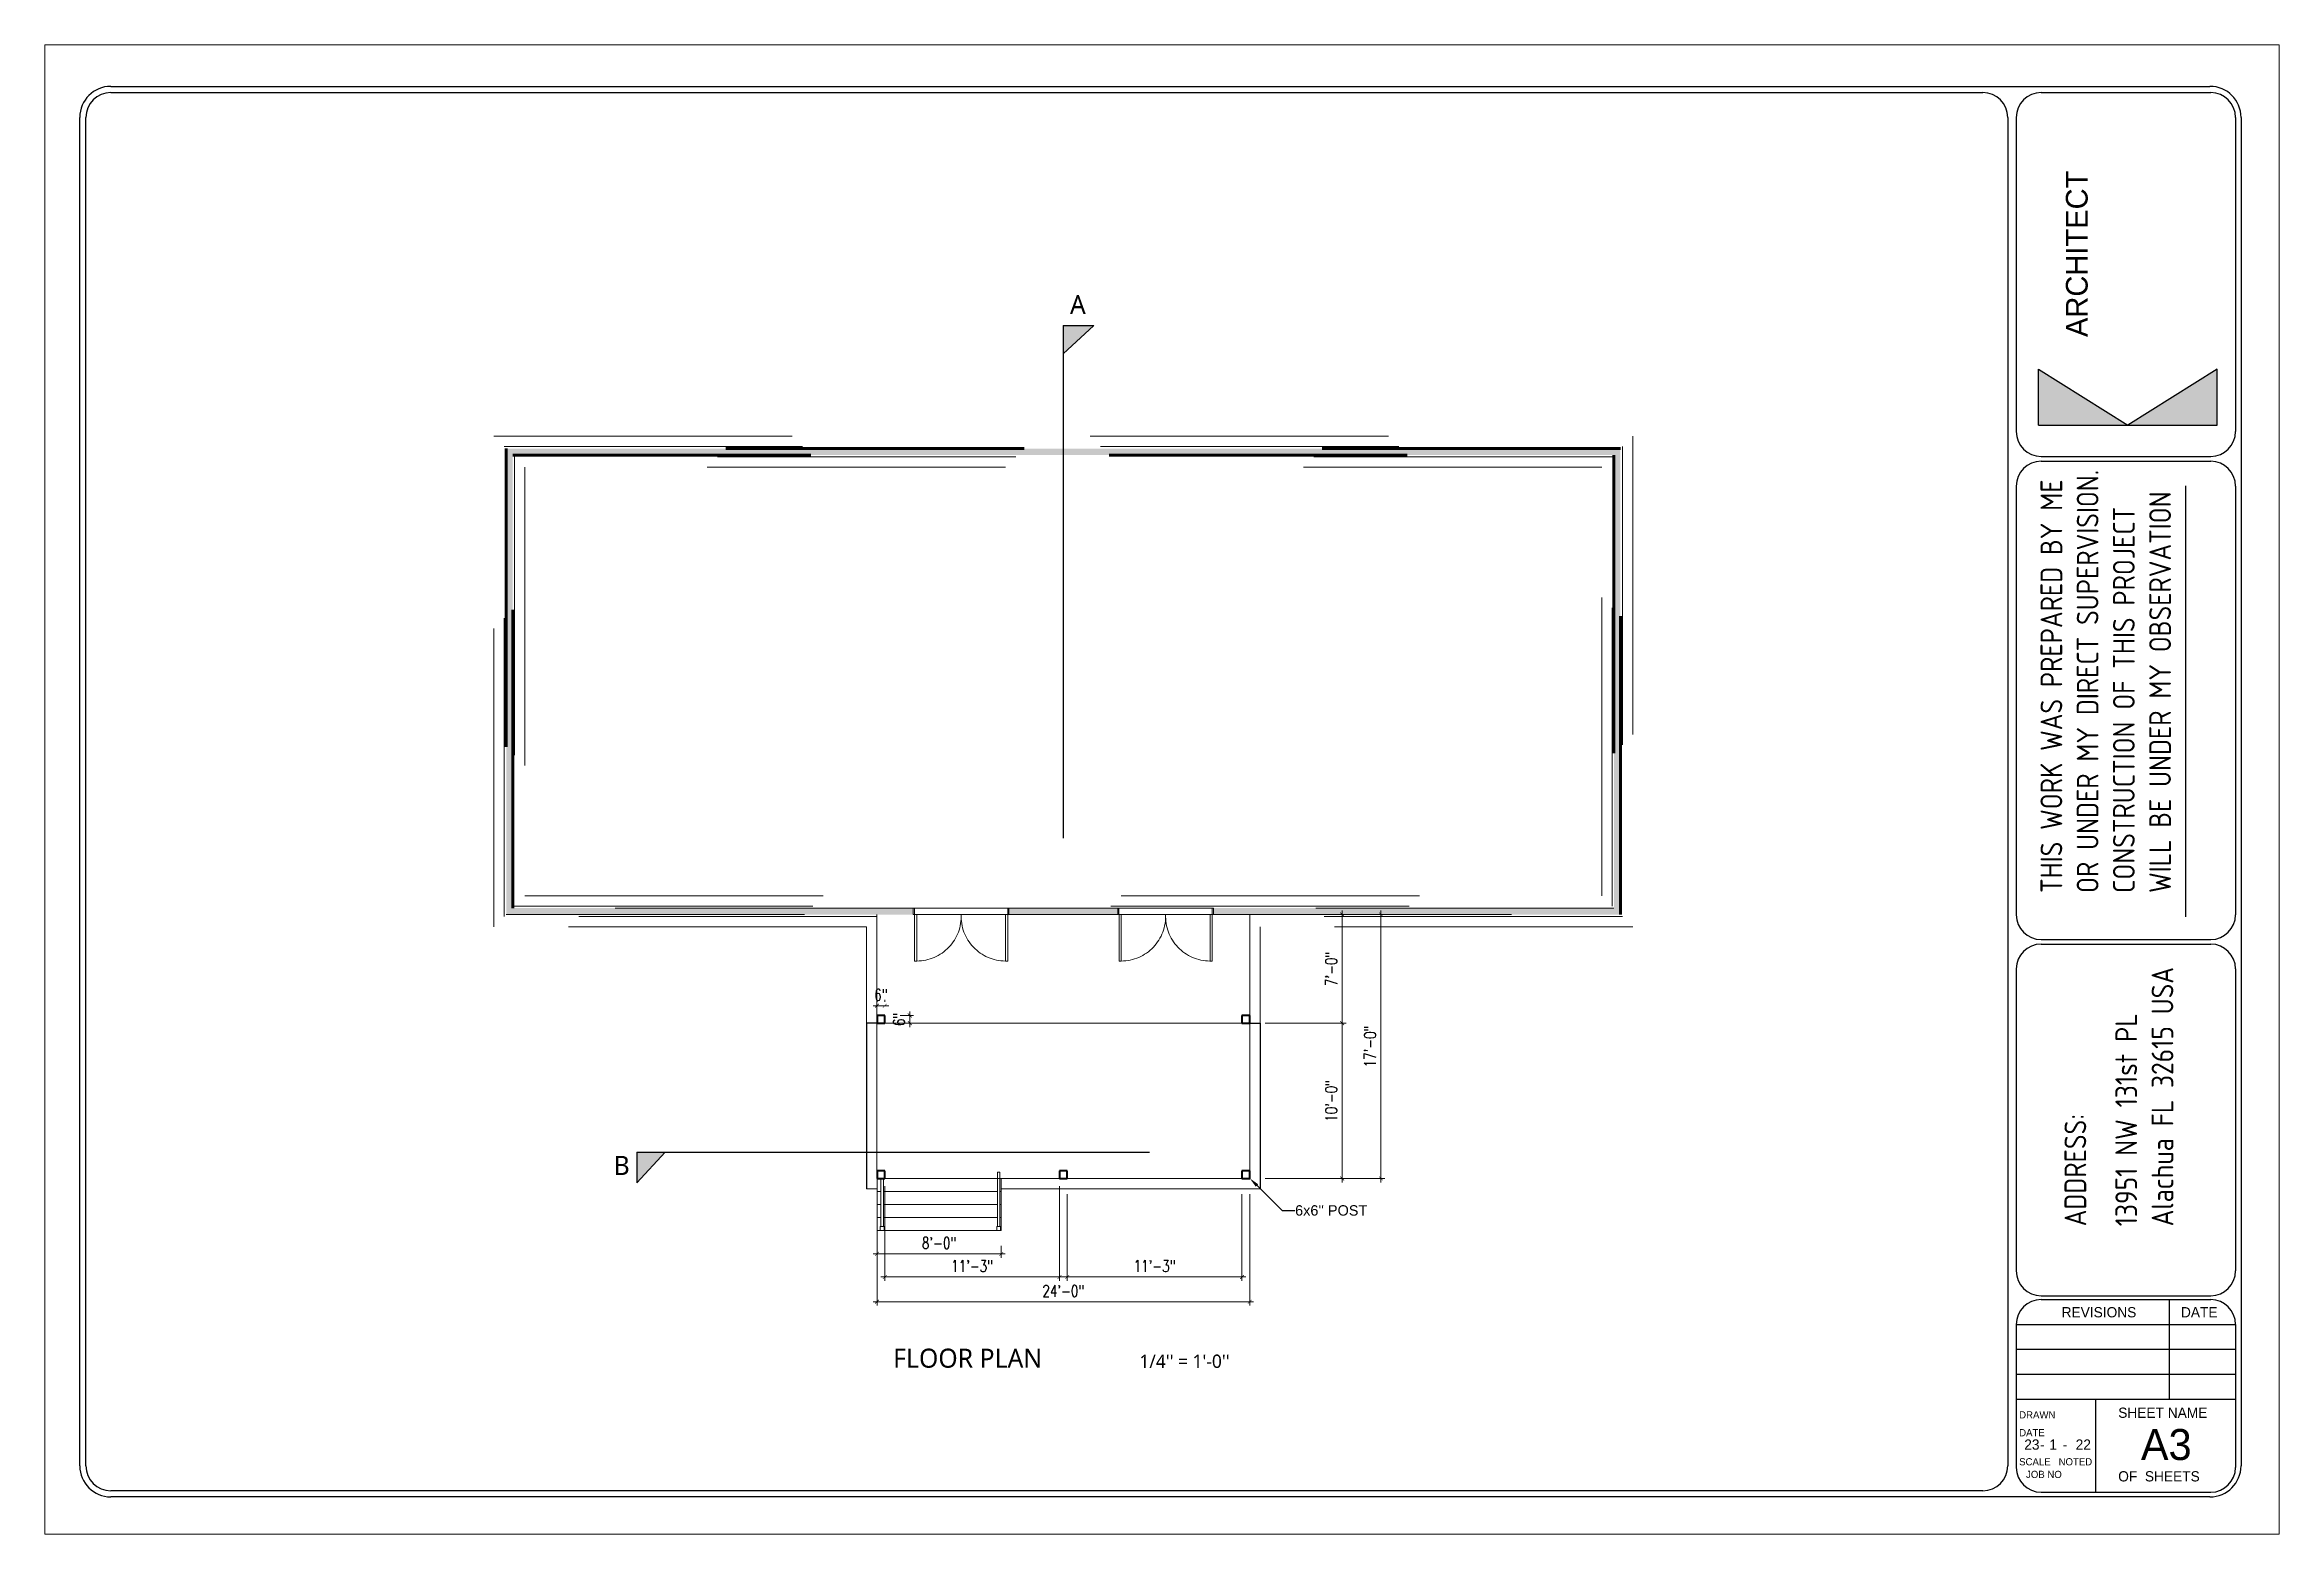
# Paper-space layout 'Layout3' of a CAD drawing. Header units: inches. Extents: x 0 to 36, y 0 to 24.
# The model-space entities are those that its viewports show. They can reach past a viewport. Long polylines and large blocks are cut down to what shows.
import ezdxf
from ezdxf import colors
from ezdxf.entities.mleader import LeaderData, LeaderLine
from ezdxf.math import Vec2, Vec3

# ---------------------------------------------------------------- set-up
doc = ezdxf.new("R2010")
doc.units = ezdxf.units.IN
doc.header["$MEASUREMENT"] = 0
doc.linetypes.add('Dash 1_16_', pattern=[0.125, 0.0625, -0.0625])
for name, color, linetype, lineweight in [('A-COLS', 52, 'Continuous', 9), ('A-DETL-MBND', 5, 'Continuous', 9), ('A-DOOR-FRAM', 31, 'Continuous', 9), ('A-FLOR', 192, 'Continuous', 18)]:
    doc.layers.add(name, color=color, linetype=linetype, lineweight=lineweight)
doc.layers.add('Existing', color=9, linetype='Dash 1_16_', lineweight=0, transparency=0.3)
doc.layers.add('TITLEBLOCK', color=7, linetype='Continuous')
doc.styles.add('Arch-Dim', font='romans.shx', dxfattribs={"width": 0.75})
doc.styles.add('TXT', font='X-HAND1F', dxfattribs={"height": 4})
doc.dimstyles.new('Aec-Arch-I-48', dxfattribs={"dimscale": 48, "dimtxt": 0.1875, "dimasz": 0.0625, "dimexe": 0.0625, "dimexo": 0.25, "dimgap": 0.0625, "dimtad": 1, "dimdec": 1, "dimzin": 3, "dimdsep": 46, "dimlunit": 4, "dimtxsty": 'Arch-Dim', "dimblk": 'ARCHTICK', "dimcen": 0.09375, "dimdle": 0.0625, "dimclrd": 1, "dimclre": 1, "dimclrt": 1, "dimazin": 2, "dimtfac": 1, "dimtdec": 1, "dimtix": 1, "dimtmove": 1, "dimatfit": 2, "dimfxl": 1, "dimtolj": 1, "dimtzin": 0, "dimlwd": 5, "dimlwe": 5, "dimarcsym": 0})

# ---------------------------------------------------------------- blocks, each defined once
blk = doc.blocks.new('Columns 1 - Columns 1-360741-Level 1')
at = {"layer": 'A-DETL-MBND'}
for p, q in [((-124.5, 24.2), (-114.5, 24.2)), ((-114.5, 24.2), (-114.5, 23.2)), ((-114.5, 24.2), (-104.5, 24.2)), ((-114.5, 21.2), (-114.5, -66.8)), ((-104.5, 24.2), (-104.5, 23.2)), ((-104.5, 24.2), (-94.5, 24.2)), ((-104.5, 21.2), (-104.5, -66.8)), ((-94.5, 24.2), (-84.5, 24.2)), ((-94.5, 24.2), (-94.5, 23.2)), ((-94.5, 21.2), (-94.5, -66.8)), ((-84.5, 24.2), (-84.5, 23.7)), ((-84.5, 20.7), (-84.5, -66.3)), ((-114.5, -68.8), (-114.5, -71.8)), ((-104.5, -68.8), (-104.5, -71.8)), ((-94.5, -68.8), (-94.5, -71.8)), ((-124.5, -71.8), (-114.5, -71.8)), ((-114.5, -71.8), (-104.5, -71.8)), ((-104.5, -71.8), (-94.5, -71.8)), ((-94.5, -71.8), (-84.5, -71.8)), ((-84.5, -69.3), (-84.5, -71.8))]:
    blk.add_line(p, q, dxfattribs=at)
blk = doc.blocks.new('Columns 2 - Columns 2-363497-Level 1')
at = {"layer": 'A-COLS', "lineweight": 40}
for p, q in [((-254.5, 216.2), (-254.5, 210.2)), ((-248.5, 216.2), (-254.5, 216.2)), ((-254.5, 210.2), (-248.5, 210.2)), ((-248.5, 210.2), (-248.5, 216.2)), ((-134.5, 216.2), (-134.5, 210.2)), ((-128.5, 216.2), (-134.5, 216.2)), ((-134.5, 210.2), (-128.5, 210.2)), ((-128.5, 210.2), (-128.5, 216.2)), ((-134.5, 75.2), (-134.5, 69.2)), ((-128.5, 75.2), (-134.5, 75.2)), ((-134.5, 69.2), (-128.5, 69.2)), ((-128.5, 69.2), (-128.5, 75.2)), ((-254.5, -65.8), (-254.5, -71.8)), ((-248.5, -65.8), (-254.5, -65.8)), ((-248.5, -71.8), (-248.5, -65.8)), ((-134.5, -65.8), (-134.5, -71.8)), ((-128.5, -65.8), (-134.5, -65.8)), ((-128.5, -71.8), (-128.5, -65.8)), ((-254.5, -71.8), (-248.5, -71.8)), ((-134.5, -71.8), (-128.5, -71.8))]:
    blk.add_line(p, q, dxfattribs=at)
blk = doc.blocks.new('Columns 3 - Columns 3-367588-Level 1')
at = {"layer": 'A-COLS'}
for p, q in [((-124.5, 23.2), (-87.5, 23.2)), ((-124.5, 23.2), (-124.5, 21.2)), ((-87.5, 21.2), (-124.5, 21.2)), ((-87.5, 23.7), (-84.5, 23.7)), ((-87.5, 23.7), (-87.5, 20.7)), ((-84.5, 20.7), (-87.5, 20.7)), ((-84.5, 23.7), (-84.5, 20.7)), ((-124.5, -66.8), (-87.5, -66.8)), ((-87.5, -68.8), (-124.5, -68.8)), ((-87.5, -66.3), (-84.5, -66.3)), ((-87.5, -66.3), (-87.5, -69.3)), ((-84.5, -66.3), (-84.5, -69.3)), ((-84.5, -69.3), (-87.5, -69.3))]:
    blk.add_line(p, q, dxfattribs=at)
blk = doc.blocks.new('Columns 4 - Columns 4-368310-Level 1')
at = {"layer": 'A-COLS'}
for p, q in [((-133.5, 21.2), (-133.5, 23.2)), ((-128.5, 23.2), (-133.5, 23.2)), ((-133.5, 21.2), (-128.5, 21.2)), ((-128.5, 23.2), (-128.5, 21.2))]:
    blk.add_line(p, q, dxfattribs=at)
blk = doc.blocks.new('Door-Interior-Double-Full Glass-Wood - 60_ x 80_-380648-Level 1')
at = {"layer": 'A-DOOR-FRAM'}
for p, q in [((-36, 2.4), (-37, 2.4)), ((-37, 2.4), (-37, -2.6)), ((-36, -2.6), (-36, 2.4)), ((36, 2.4), (36, -2.6)), ((37, 2.4), (36, 2.4)), ((37, -2.6), (37, 2.4)), ((-37, -2.6), (-36, -2.6)), ((36, -2.6), (37, -2.6))]:
    blk.add_line(p, q, dxfattribs=at)
blk = doc.blocks.new('_ArchTick')
at = {"color": 0, "linetype": 'ByBlock', "lineweight": 100, "const_width": 0.15}
blk.add_lwpolyline([(-0.5, -0.5), (0.5, 0.5)], dxfattribs=at)
blk = doc.blocks.new('*D112')
at = {"color": 1, "linetype": 'Continuous', "lineweight": 5, "transparency": 16777216}
for p, q in [((1398.3, -3475.6), (1398.3, -3561.8)), ((1686.3, -3475.6), (1686.3, -3561.8)), ((1395.3, -3558.8), (1689.3, -3558.8))]:
    blk.add_line(p, q, dxfattribs=at)
at = {"layer": 'Defpoints', "color": 0, "transparency": 16777216}
for p in [(1398.3, -3463.6), (1686.3, -3463.6), (1686.3, -3558.8)]:
    blk.add_point(p, dxfattribs=at)
at = {"color": 1, "lineweight": 5, "transparency": 16777216, "xscale": 3, "yscale": 3, "zscale": 3, "rotation": 180}
blk.add_blockref('_ArchTick', (1398.3, -3558.8), dxfattribs=at)
at = {"color": 1, "lineweight": 5, "transparency": 16777216, "xscale": 3, "yscale": 3, "zscale": 3}
blk.add_blockref('_ArchTick', (1686.3, -3558.8), dxfattribs=at)
at = {"color": 1, "transparency": 16777216, "insert": (1542.3, -3550.5), "char_height": 9, "attachment_point": 5, "style": 'Arch-Dim'}
blk.add_mtext('\\A1;24\'-0"', dxfattribs=at)
blk = doc.blocks.new('*D113')
at = {"color": 1, "linetype": 'Continuous', "lineweight": 5, "transparency": 16777216}
for p, q in [((1698.3, -3343.6), (1760.7, -3343.6)), ((1757.7, -3466.6), (1757.7, -3340.6)), ((1698.3, -3463.6), (1760.7, -3463.6))]:
    blk.add_line(p, q, dxfattribs=at)
at = {"layer": 'Defpoints', "color": 0, "transparency": 16777216}
for p in [(1686.3, -3343.6), (1757.7, -3343.6), (1686.3, -3463.6)]:
    blk.add_point(p, dxfattribs=at)
at = {"color": 1, "lineweight": 5, "transparency": 16777216, "xscale": 3, "yscale": 3, "zscale": 3}
for p, rotation in [((1757.7, -3343.6), 90), ((1757.7, -3463.6), 270)]:
    blk.add_blockref('_ArchTick', p, dxfattribs=dict(at, rotation=rotation))
at = {"color": 1, "transparency": 16777216, "insert": (1749.3, -3403.6), "char_height": 9, "attachment_point": 5, "rotation": 90, "style": 'Arch-Dim'}
blk.add_mtext('\\A1;10\'-0"', dxfattribs=at)
blk = doc.blocks.new('*D114')
at = {"layer": 'Defpoints', "color": 0, "transparency": 16777216}
for p in [(1686.3, -3259.6), (1757.7, -3259.6), (1686.3, -3343.6)]:
    blk.add_point(p, dxfattribs=at)
at = {"layer": 'Existing', "color": 1, "linetype": 'Continuous', "lineweight": 5, "transparency": 16777216}
for p, q in [((1698.3, -3259.6), (1760.7, -3259.6)), ((1757.7, -3346.6), (1757.7, -3256.6)), ((1698.3, -3343.6), (1760.7, -3343.6))]:
    blk.add_line(p, q, dxfattribs=at)
at = {"layer": 'Existing', "color": 1, "lineweight": 5, "transparency": 16777216, "xscale": 3, "yscale": 3, "zscale": 3}
for p, rotation in [((1757.7, -3259.6), 90), ((1757.7, -3343.6), 270)]:
    blk.add_blockref('_ArchTick', p, dxfattribs=dict(at, rotation=rotation))
at = {"layer": 'Existing', "color": 1, "transparency": 16777216, "insert": (1749.3, -3301.6), "char_height": 9, "attachment_point": 5, "rotation": 90, "style": 'Arch-Dim'}
blk.add_mtext('\\A1;7\'-0"', dxfattribs=at)
blk = doc.blocks.new('*D115')
at = {"layer": 'Defpoints', "color": 0, "transparency": 16777216}
for p in [(1686.3, -3259.6), (1686.3, -3463.6), (1787.7, -3463.6)]:
    blk.add_point(p, dxfattribs=at)
at = {"layer": 'Existing', "color": 1, "linetype": 'Continuous', "lineweight": 5, "transparency": 16777216}
for p, q in [((1698.3, -3259.6), (1790.7, -3259.6)), ((1787.7, -3256.6), (1787.7, -3466.6)), ((1698.3, -3463.6), (1790.7, -3463.6))]:
    blk.add_line(p, q, dxfattribs=at)
at = {"layer": 'Existing', "color": 1, "lineweight": 5, "transparency": 16777216, "xscale": 3, "yscale": 3, "zscale": 3}
for p, rotation in [((1787.7, -3259.6), 90), ((1787.7, -3463.6), 270)]:
    blk.add_blockref('_ArchTick', p, dxfattribs=dict(at, rotation=rotation))
at = {"layer": 'Existing', "color": 1, "transparency": 16777216, "insert": (1779.3, -3361.6), "char_height": 9, "attachment_point": 5, "rotation": 90, "style": 'Arch-Dim'}
blk.add_mtext('\\A1;17\'-0"', dxfattribs=at)
blk = doc.blocks.new('*D116')
at = {"color": 1, "linetype": 'Continuous', "lineweight": 5, "transparency": 16777216}
for p, q in [((1395.3, -3521.8), (1497.3, -3521.8)), ((1398.3, -3515.6), (1398.3, -3524.8)), ((1494.3, -3515.6), (1494.3, -3524.8))]:
    blk.add_line(p, q, dxfattribs=at)
at = {"layer": 'Defpoints', "color": 0, "transparency": 16777216}
for p in [(1398.3, -3503.6), (1494.3, -3503.6), (1494.3, -3521.8)]:
    blk.add_point(p, dxfattribs=at)
at = {"color": 1, "lineweight": 5, "transparency": 16777216, "xscale": 3, "yscale": 3, "zscale": 3, "rotation": 180}
blk.add_blockref('_ArchTick', (1398.3, -3521.8), dxfattribs=at)
at = {"color": 1, "lineweight": 5, "transparency": 16777216, "xscale": 3, "yscale": 3, "zscale": 3}
blk.add_blockref('_ArchTick', (1494.3, -3521.8), dxfattribs=at)
at = {"color": 1, "transparency": 16777216, "insert": (1446.3, -3513.4), "char_height": 9, "attachment_point": 5, "style": 'Arch-Dim'}
blk.add_mtext('\\A1;8\'-0"', dxfattribs=at)
blk = doc.blocks.new('*D117')
at = {"layer": 'Defpoints', "color": 0, "transparency": 16777216}
for p in [(1404.3, -3330.1), (1398.3, -3337.6), (1404.3, -3337.6)]:
    blk.add_point(p, dxfattribs=at)
at = {"layer": 'Existing', "color": 1, "linetype": 'Continuous', "lineweight": 5, "transparency": 16777216}
for p, q in [((1398.3, -3330.1), (1395.3, -3330.1)), ((1398.3, -3325.6), (1398.3, -3327.1)), ((1398.3, -3330.1), (1404.3, -3330.1)), ((1404.3, -3325.6), (1404.3, -3327.1)), ((1404.3, -3330.1), (1407.3, -3330.1))]:
    blk.add_line(p, q, dxfattribs=at)
at = {"layer": 'Existing', "color": 1, "lineweight": 5, "transparency": 16777216, "xscale": 3, "yscale": 3, "zscale": 3}
blk.add_blockref('_ArchTick', (1398.3, -3330.1), dxfattribs=at)
at = {"layer": 'Existing', "color": 1, "lineweight": 5, "transparency": 16777216, "xscale": 3, "yscale": 3, "zscale": 3, "rotation": 180}
blk.add_blockref('_ArchTick', (1404.3, -3330.1), dxfattribs=at)
at = {"layer": 'Existing', "color": 1, "transparency": 16777216, "insert": (1401.3, -3321.7), "char_height": 9, "attachment_point": 5, "style": 'Arch-Dim'}
blk.add_mtext('\\A1;6"', dxfattribs=at)
blk = doc.blocks.new('*D118')
at = {"layer": 'Defpoints', "color": 0, "transparency": 16777216}
for p in [(1404.3, -3337.6), (1404.3, -3343.6), (1423.6, -3343.6)]:
    blk.add_point(p, dxfattribs=at)
at = {"layer": 'Existing', "color": 1, "linetype": 'Continuous', "lineweight": 5, "transparency": 16777216}
for p, q in [((1416.3, -3337.6), (1426.6, -3337.6)), ((1416.3, -3343.6), (1426.6, -3343.6)), ((1423.6, -3337.6), (1423.6, -3334.6)), ((1423.6, -3337.6), (1423.6, -3343.6)), ((1423.6, -3343.6), (1423.6, -3346.6))]:
    blk.add_line(p, q, dxfattribs=at)
at = {"layer": 'Existing', "color": 1, "lineweight": 5, "transparency": 16777216, "xscale": 3, "yscale": 3, "zscale": 3}
for p, rotation in [((1423.6, -3337.6), 270), ((1423.6, -3343.6), 90)]:
    blk.add_blockref('_ArchTick', p, dxfattribs=dict(at, rotation=rotation))
at = {"layer": 'Existing', "color": 1, "transparency": 16777216, "insert": (1415.3, -3340.6), "char_height": 9, "attachment_point": 5, "rotation": 90, "style": 'Arch-Dim'}
blk.add_mtext('\\A1;6"', dxfattribs=at)
blk = doc.blocks.new('*D119')
at = {"color": 1, "linetype": 'Continuous', "lineweight": 5, "transparency": 16777216}
for p, q in [((1404.3, -3469.6), (1404.3, -3542.7)), ((1539.3, -3469.6), (1539.3, -3542.7)), ((1401.3, -3539.7), (1542.3, -3539.7))]:
    blk.add_line(p, q, dxfattribs=at)
at = {"layer": 'Defpoints', "color": 0, "transparency": 16777216}
for p in [(1404.3, -3457.6), (1539.3, -3457.6), (1539.3, -3539.7)]:
    blk.add_point(p, dxfattribs=at)
at = {"color": 1, "lineweight": 5, "transparency": 16777216, "xscale": 3, "yscale": 3, "zscale": 3, "rotation": 180}
blk.add_blockref('_ArchTick', (1404.3, -3539.7), dxfattribs=at)
at = {"color": 1, "lineweight": 5, "transparency": 16777216, "xscale": 3, "yscale": 3, "zscale": 3}
blk.add_blockref('_ArchTick', (1539.3, -3539.7), dxfattribs=at)
at = {"color": 1, "transparency": 16777216, "insert": (1471.8, -3531.3), "char_height": 9, "attachment_point": 5, "style": 'Arch-Dim'}
blk.add_mtext('\\A1;11\'-3"', dxfattribs=at)
blk = doc.blocks.new('*D120')
at = {"color": 1, "linetype": 'Continuous', "lineweight": 5, "transparency": 16777216}
for p, q in [((1545.3, -3475.6), (1545.3, -3542.7)), ((1680.3, -3475.6), (1680.3, -3542.7)), ((1542.3, -3539.7), (1683.3, -3539.7))]:
    blk.add_line(p, q, dxfattribs=at)
at = {"layer": 'Defpoints', "color": 0, "transparency": 16777216}
for p in [(1545.3, -3463.6), (1680.3, -3463.6), (1680.3, -3539.7)]:
    blk.add_point(p, dxfattribs=at)
at = {"color": 1, "lineweight": 5, "transparency": 16777216, "xscale": 3, "yscale": 3, "zscale": 3, "rotation": 180}
blk.add_blockref('_ArchTick', (1545.3, -3539.7), dxfattribs=at)
at = {"color": 1, "lineweight": 5, "transparency": 16777216, "xscale": 3, "yscale": 3, "zscale": 3}
blk.add_blockref('_ArchTick', (1680.3, -3539.7), dxfattribs=at)
at = {"color": 1, "transparency": 16777216, "insert": (1612.8, -3531.3), "char_height": 9, "attachment_point": 5, "style": 'Arch-Dim'}
blk.add_mtext('\\A1;11\'-3"', dxfattribs=at)
blk = doc.blocks.new('A')
at = {"layer": 'Existing'}
for p, q in [((1427.3, -3259.6), (1427.3, -3295.6)), ((1429, -3259.6), (1427.3, -3259.6)), ((1429, -3295.6), (1429, -3259.6)), ((1427.3, -3295.6), (1429, -3295.6))]:
    blk.add_line(p, q, dxfattribs=at)
blk.add_arc((1428.9, -3261.2), 34.4, 270.2798, 2.5879, dxfattribs=at)

msp = doc.modelspace()

# ---------------------------------------------------------------- hatches: boundary and pattern name
h = msp.add_hatch(color=256)
h.dxf.hatch_style = 1
h.paths.add_polyline_path([(1565.79, -2804.64), (1542.26, -2804.64), (1542.26, -2826.35)])
h = msp.add_hatch(color=9)
h.dxf.hatch_style = 1
h.paths.add_polyline_path([(1116.76, -2904.64), (1967.76, -2904.64), (1967.76, -3254.64), (1658.26, -3254.64), (1658.26, -3259.64), (1972.76, -3259.64), (1972.76, -2899.64), (1111.76, -2899.64), (1111.76, -3259.64), (1426.26, -3259.64), (1426.26, -3254.64), (1116.76, -3254.64)])
h = msp.add_hatch(color=9)
h.dxf.hatch_style = 1
h.paths.add_polyline_path([(1500.26, -3254.64), (1500.26, -3259.64), (1584.26, -3259.64), (1584.26, -3254.64)])
h = msp.add_hatch(color=256)
h.dxf.hatch_style = 1
h.paths.add_polyline_path([(1212.81, -3466.9), (1234.53, -3443.38), (1212.81, -3443.38)])

# ---------------------------------------------------------------- linework, layer by layer
for p, q in [((1542.26, -2804.64), (1542.26, -3200.63)), ((1542.26, -2804.64), (1565.79, -2804.64)), ((1565.79, -2804.64), (1542.26, -2826.35)), ((1398.26, -3343.64), (1390.26, -3343.64)), ((1390.26, -3343.64), (1390.26, -3471.64)), ((1686.26, -3343.64), (1694.26, -3343.64)), ((1694.26, -3343.64), (1694.26, -3471.64)), ((1212.81, -3443.38), (1608.81, -3443.38)), ((1212.81, -3443.38), (1212.81, -3466.9)), ((1212.81, -3466.9), (1234.53, -3443.38))]:
    msp.add_line(p, q)
at = {"layer": 'A-DETL-MBND'}
for p, q in [((1398.26, -3471.64), (1390.26, -3471.64)), ((1694.26, -3471.64), (1494.26, -3471.64))]:
    msp.add_line(p, q, dxfattribs=at)
at = {"layer": 'A-FLOR'}
for p, q in [((1398.26, -3343.64), (1398.26, -3457.64)), ((1680.26, -3343.64), (1404.26, -3343.64)), ((1686.26, -3457.64), (1686.26, -3343.64)), ((1404.26, -3463.64), (1491.26, -3463.64)), ((1493.26, -3463.64), (1539.26, -3463.64)), ((1545.26, -3463.64), (1680.26, -3463.64))]:
    msp.add_line(p, q, dxfattribs=at)
at = {"layer": 'Existing'}
for p, q in [((1102.26, -2890.14), (1982.26, -2890.14)), ((1102.26, -3269.14), (1102.26, -2890.14)), ((1110.26, -2898.14), (1974.26, -2898.14)), ((1110.26, -3261.14), (1110.26, -2898.14)), ((1974.26, -2898.14), (1974.26, -3261.14)), ((1982.26, -2890.14), (1982.26, -3269.14)), ((1966.26, -2906.14), (1118.26, -2906.14)), ((1118.26, -2906.14), (1118.26, -3253.14)), ((1958.26, -2914.14), (1126.26, -2914.14)), ((1126.26, -2914.14), (1126.26, -3245.14)), ((1958.26, -3245.14), (1958.26, -2914.14)), ((1966.26, -3253.14), (1966.26, -2906.14)), ((1126.26, -3245.14), (1958.26, -3245.14)), ((1398.26, -3261.14), (1110.26, -3261.14)), ((1111.76, -3259.64), (1426.26, -3259.64)), ((1426.26, -3254.64), (1116.76, -3254.64)), ((1118.26, -3253.14), (1966.26, -3253.14)), ((1398.26, -3259.64), (1398.26, -3337.64)), ((1427.26, -3254.64), (1499.26, -3254.64)), ((1499.26, -3259.64), (1427.26, -3259.64)), ((1584.26, -3254.64), (1500.26, -3254.64)), ((1500.26, -3259.64), (1584.26, -3259.64)), ((1585.26, -3254.64), (1657.26, -3254.64)), ((1657.26, -3259.64), (1585.26, -3259.64)), ((1967.76, -3254.64), (1658.26, -3254.64)), ((1658.26, -3259.64), (1972.76, -3259.64)), ((1686.26, -3337.64), (1686.26, -3259.64)), ((1974.26, -3261.14), (1686.26, -3261.14)), ((1390.26, -3269.14), (1102.26, -3269.14)), ((1390.26, -3343.64), (1390.26, -3269.14)), ((1694.26, -3269.14), (1694.26, -3343.64)), ((1982.26, -3269.14), (1694.26, -3269.14))]:
    msp.add_line(p, q, dxfattribs=at)
at = {"layer": 'Existing', "lineweight": 60}
for p, q in [((1972.76, -2899.64), (1111.76, -2899.64)), ((1111.76, -2899.64), (1111.76, -3259.64)), ((1972.76, -3259.64), (1972.76, -2899.64)), ((1116.76, -2904.64), (1967.76, -2904.64)), ((1116.76, -3254.64), (1116.76, -2904.64)), ((1967.76, -2904.64), (1967.76, -3254.64))]:
    msp.add_line(p, q, dxfattribs=at)

# ---------------------------------------------------------------- block references
for p in [(0, 0), (158, 0)]:
    msp.add_blockref('A', p)
at = {"xscale": -1}
for p in [(2926.6, 0), (3084.6, 0)]:
    msp.add_blockref('A', p, dxfattribs=at)
at = {"layer": 'A-COLS', "rotation": 270}
for name, p in [('Columns 1 - Columns 1-360741-Level 1', (1470.1, -3588.17)), ('Columns 3 - Columns 3-367588-Level 1', (1470.1, -3588.17)), ('Columns 4 - Columns 4-368310-Level 1', (1470.1, -3592.17))]:
    msp.add_blockref(name, p, dxfattribs=at)
at = {"layer": 'Existing'}
for name, p, rotation in [('Door-Interior-Double-Full Glass-Wood - 60_ x 80_-380648-Level 1', (1463.26, -3257.27), 179.9999999999999), ('Door-Interior-Double-Full Glass-Wood - 60_ x 80_-380648-Level 1', (1621.26, -3257.27), 179.9999999999999), ('Columns 2 - Columns 2-363497-Level 1', (1470.1, -3592.17), 270)]:
    msp.add_blockref(name, p, dxfattribs=dict(at, rotation=rotation))

# ---------------------------------------------------------------- texts
at = {"attachment_point": 1}
for s, insert, char_height in [('{\\fYu Gothic UI|b0|i0|c128|p34;A}', (1547.38, -2781.1), 14.7), ('{\\fYu Gothic UI|b0|i0|c128|p34;B}', (1194.72, -3446.15), 14.7), ('{\\fYu Gothic UI|b0|i0|c0|p34;FLOOR PLAN}', (1410.76, -3595.09), 14.7), ("\\A1;{\\fYu Gothic UI|b0|i0|c0|p34;1/4'' = 1'-0''}", (1601.1, -3599.65), 10.29)]:
    msp.add_mtext_dynamic_manual_height_columns(s, width=260.1527, gutter_width=1, heights=[0], dxfattribs=dict(at, insert=insert, char_height=char_height))

# ---------------------------------------------------------------- dimensions: what is measured, and where the dimension line sits
dim = msp.add_linear_dim(base=(1757.65, -3343.64), p1=(1686.26, -3463.64), p2=(1686.26, -3343.64), angle=90, dimstyle='Aec-Arch-I-48')
dim.commit()
dim.dimension.update_dxf_attribs({"geometry": '*D113', "text_midpoint": (1749.29, -3403.64)})
for base, p1, p2, picture, middle in [((1686.26, -3558.85), (1398.26, -3463.64), (1686.26, -3463.64), '*D112', (1542.26, -3550.49)), ((1539.26, -3539.66), (1404.26, -3457.64), (1539.26, -3457.64), '*D119', (1471.76, -3531.3)), ((1680.26, -3539.66), (1545.26, -3463.64), (1680.26, -3463.64), '*D120', (1612.76, -3531.3)), ((1494.26, -3521.75), (1398.26, -3503.64), (1494.26, -3503.64), '*D116', (1446.26, -3513.4))]:
    dim = msp.add_linear_dim(base=base, p1=p1, p2=p2, dimstyle='Aec-Arch-I-48')
    dim.commit()
    dim.dimension.update_dxf_attribs({"geometry": picture, "text_midpoint": middle})
at = {"layer": 'Existing'}
for base, p1, p2, picture, middle in [((1757.65, -3259.64), (1686.26, -3343.64), (1686.26, -3259.64), '*D114', (1749.29, -3301.64)), ((1787.7, -3463.64), (1686.26, -3259.64), (1686.26, -3463.64), '*D115', (1779.35, -3361.64)), ((1423.64, -3343.64), (1404.26, -3337.64), (1404.26, -3343.64), '*D118', (1415.28, -3340.64))]:
    dim = msp.add_linear_dim(base=base, p1=p1, p2=p2, angle=90, dimstyle='Aec-Arch-I-48', dxfattribs=at)
    dim.commit()
    dim.dimension.update_dxf_attribs({"geometry": picture, "text_midpoint": middle})
dim = msp.add_linear_dim(base=(1404.26, -3330.06), p1=(1398.26, -3337.64), p2=(1404.26, -3337.64), dimstyle='Aec-Arch-I-48', dxfattribs=at)
dim.commit()
dim.dimension.update_dxf_attribs({"geometry": '*D117', "text_midpoint": (1401.26, -3321.7)})

# ---------------------------------------------------------------- leaders
ml = msp.add_multileader_mtext('Standard')
ml.set_content("{\\fArial|b0|i0|c0|p34;6x6'' POST}", color=256)
ml.set_leader_properties()
ml.build(insert=Vec2(0, 0))
ml.multileader.update_dxf_attribs({"text_right_attachment_type": 6, "dogleg_length": 10, "arrow_head_size": 8})
ctx = ml.context
ctx.base_point, ctx.char_height, ctx.arrow_head_size, ctx.landing_gap_size, ctx.plane_origin = Vec3(1721.26, -3488.32), 8, 8, 0.09, Vec3(1686.26, -3463.39)
ctx.right_attachment = 6
notes = []
notes.append((ctx, [(0, (1, 1, 0), (1711.26, -3488.32), (1, 0), 10, [(0, [(1686.26, -3463.39)], 0, [])])]))
ctx.mtext.insert, ctx.mtext.flow_direction = Vec3(1721.35, -3484.25), 5
for ctx, leaders in notes:
    for number, flags, end, landing, length, lines in leaders:
        leader = LeaderData()
        leader.index, (leader.has_last_leader_line, leader.has_dogleg_vector, leader.attachment_direction) = number, flags
        leader.last_leader_point, leader.dogleg_vector, leader.dogleg_length = Vec3(end), Vec3(landing), length
        for number, points, colour, breaks in lines:
            line = LeaderLine()
            line.index, line.vertices, line.color, line.breaks = number, Vec3.list(points), colors.encode_raw_color(colour), breaks
            leader.lines.append(line)
        ctx.leaders.append(leader)

psp = doc.layouts.new('Layout3')

# ---------------------------------------------------------------- hatches: boundary and pattern name
h = psp.add_hatch(color=256)
h.dxf.hatch_style = 1
h.paths.add_polyline_path([(32.079, 18.736), (32.079, 17.833), (33.517, 17.833)])
h.paths.add_polyline_path([(34.955, 17.833), (34.955, 18.736), (33.517, 17.833)])

# ---------------------------------------------------------------- linework, layer by layer
for p, q in [((1.043, 23.286), (34.837, 23.286)), ((1.043, 23.186), (31.182, 23.186)), ((32.118, 23.186), (34.849, 23.186)), ((0.543, 1.081), (0.543, 22.786)), ((0.643, 1.081), (0.643, 22.786)), ((31.582, 22.786), (31.582, 1.081)), ((31.718, 22.786), (31.718, 17.73)), ((35.249, 22.786), (35.249, 17.73)), ((35.337, 22.786), (35.337, 1.081)), ((32.079, 17.833), (32.079, 18.736)), ((32.079, 18.736), (33.517, 17.833)), ((34.955, 18.736), (33.517, 17.833)), ((34.955, 17.833), (34.955, 18.736)), ((32.079, 17.833), (34.955, 17.833)), ((32.118, 17.33), (34.849, 17.33)), ((32.118, 17.252), (34.849, 17.252)), ((31.718, 16.852), (31.718, 9.953)), ((34.447, 9.916), (34.447, 16.856)), ((35.249, 16.852), (35.249, 9.953)), ((32.118, 9.553), (34.849, 9.553)), ((32.118, 9.479), (34.849, 9.479)), ((31.718, 9.079), (31.718, 4.22)), ((35.249, 9.079), (35.249, 4.22)), ((32.118, 3.82), (34.849, 3.82)), ((32.118, 3.757), (34.849, 3.757)), ((34.18, 3.757), (34.18, 2.157)), ((31.718, 3.357), (31.718, 1.057)), ((31.718, 3.357), (35.249, 3.357)), ((35.249, 3.357), (35.249, 1.057)), ((31.718, 2.957), (35.249, 2.957)), ((31.718, 2.557), (35.249, 2.557)), ((31.718, 2.157), (35.249, 2.157)), ((32.993, 2.157), (32.993, 0.657)), ((31.182, 0.681), (1.043, 0.681)), ((34.837, 0.581), (1.043, 0.581)), ((32.118, 0.657), (34.849, 0.657))]:
    psp.add_line(p, q)
for centre, radius, start, end in [((1.043, 22.786), 0.5, 90, 180), ((1.043, 22.786), 0.4, 90, 180), ((31.182, 22.786), 0.4, 0, 90), ((32.118, 22.786), 0.4, 90, 180), ((34.837, 22.786), 0.5, 0, 90), ((34.849, 22.786), 0.4, 0, 90), ((32.118, 17.73), 0.4, 180, 270), ((34.849, 17.73), 0.4, 270, 0), ((32.118, 16.852), 0.4, 90, 180), ((34.849, 16.852), 0.4, 0, 90), ((32.118, 9.953), 0.4, 180, 270), ((34.849, 9.953), 0.4, 270, 0), ((32.118, 9.079), 0.4, 90, 180), ((34.849, 9.079), 0.4, 0, 90), ((32.118, 4.22), 0.4, 180, 270), ((34.849, 4.22), 0.4, 270, 0), ((32.118, 3.357), 0.4, 90, 180), ((34.849, 3.357), 0.4, 0, 90), ((1.043, 1.081), 0.5, 180, 270), ((1.043, 1.081), 0.4, 180, 270), ((31.182, 1.081), 0.4, 270, 0), ((34.837, 1.081), 0.5, 270, 0), ((32.118, 1.057), 0.4, 180, 270), ((34.849, 1.057), 0.4, 270, 0)]:
    psp.add_arc(centre, radius, start, end)

# ---------------------------------------------------------------- texts
psp.add_text('ARCHITECT', height=0.35, rotation=90).set_placement((32.868, 19.251))
at = {"char_height": 0.35, "attachment_point": 1, "rotation": 90}
for s, width, insert in [('{\\Fgbenor|c0;THIS WORK WAS PREPARED BY ME\\POR UNDER MY DIRECT SUPERVISION.\\PCONSTRUCTION OF THIS PROJECT\\PWILL BE UNDER MY OBSERVATION}', 9.39786, (32.109, 10.303)), ('{\\Fgbenor|c0;13951 NW 131st PL Alachua FL 32615 USA }', 4.69278, (33.314, 4.937)), ('{\\Fgbenor|c0;ADDRESS:}', 2.87221, (32.495, 4.937))]:
    psp.add_mtext_dynamic_manual_height_columns(s, width=width, gutter_width=1, heights=[0], dxfattribs=dict(at, insert=insert))
at = {"insert": (33.725, 1.674), "char_height": 0.49944, "attachment_point": 1}
psp.add_mtext_dynamic_manual_height_columns('A{\\Ftxt|c129;3}', width=0.294, gutter_width=1, heights=[0], dxfattribs=at)
at = {"layer": 'TITLEBLOCK', "color": 7, "linetype": 'Continuous', "style": 'TXT'}
for s, height, p in [('REVISIONS', 0.1651, (32.449, 3.471)), ('DATE', 0.1651, (34.37, 3.471)), ('DRAWN', 0.1156, (31.765, 1.844)), ('SHEET NAME', 0.1651, (33.36, 1.854)), ('DATE', 0.1156, (31.765, 1.557)), ('23', 0.1651, (31.847, 1.341)), ('1', 0.165, (32.251, 1.341)), ('22', 0.1651, (32.675, 1.341)), ('SCALE', 0.1156, (31.765, 1.089)), ('-', 0.165, (32.104, 1.341)), ('NOTED', 0.1156, (32.4, 1.089)), ('-', 0.165, (32.464, 1.341)), ('JOB NO', 0.1156, (31.876, 0.886)), ('OF  SHEETS', 0.1651, (33.36, 0.83))]:
    psp.add_text(s, height=height, dxfattribs=at).set_placement(p)

# ---------------------------------------------------------------- viewports
at = {"layer": '0'}
psp.add_viewport(center=(17.966, 11.968), size=(35.975, 23.977), view_center_point=(1618.512, -3163.05), view_height=1150.89577, dxfattribs=at)

doc.saveas('drawing.dxf')
